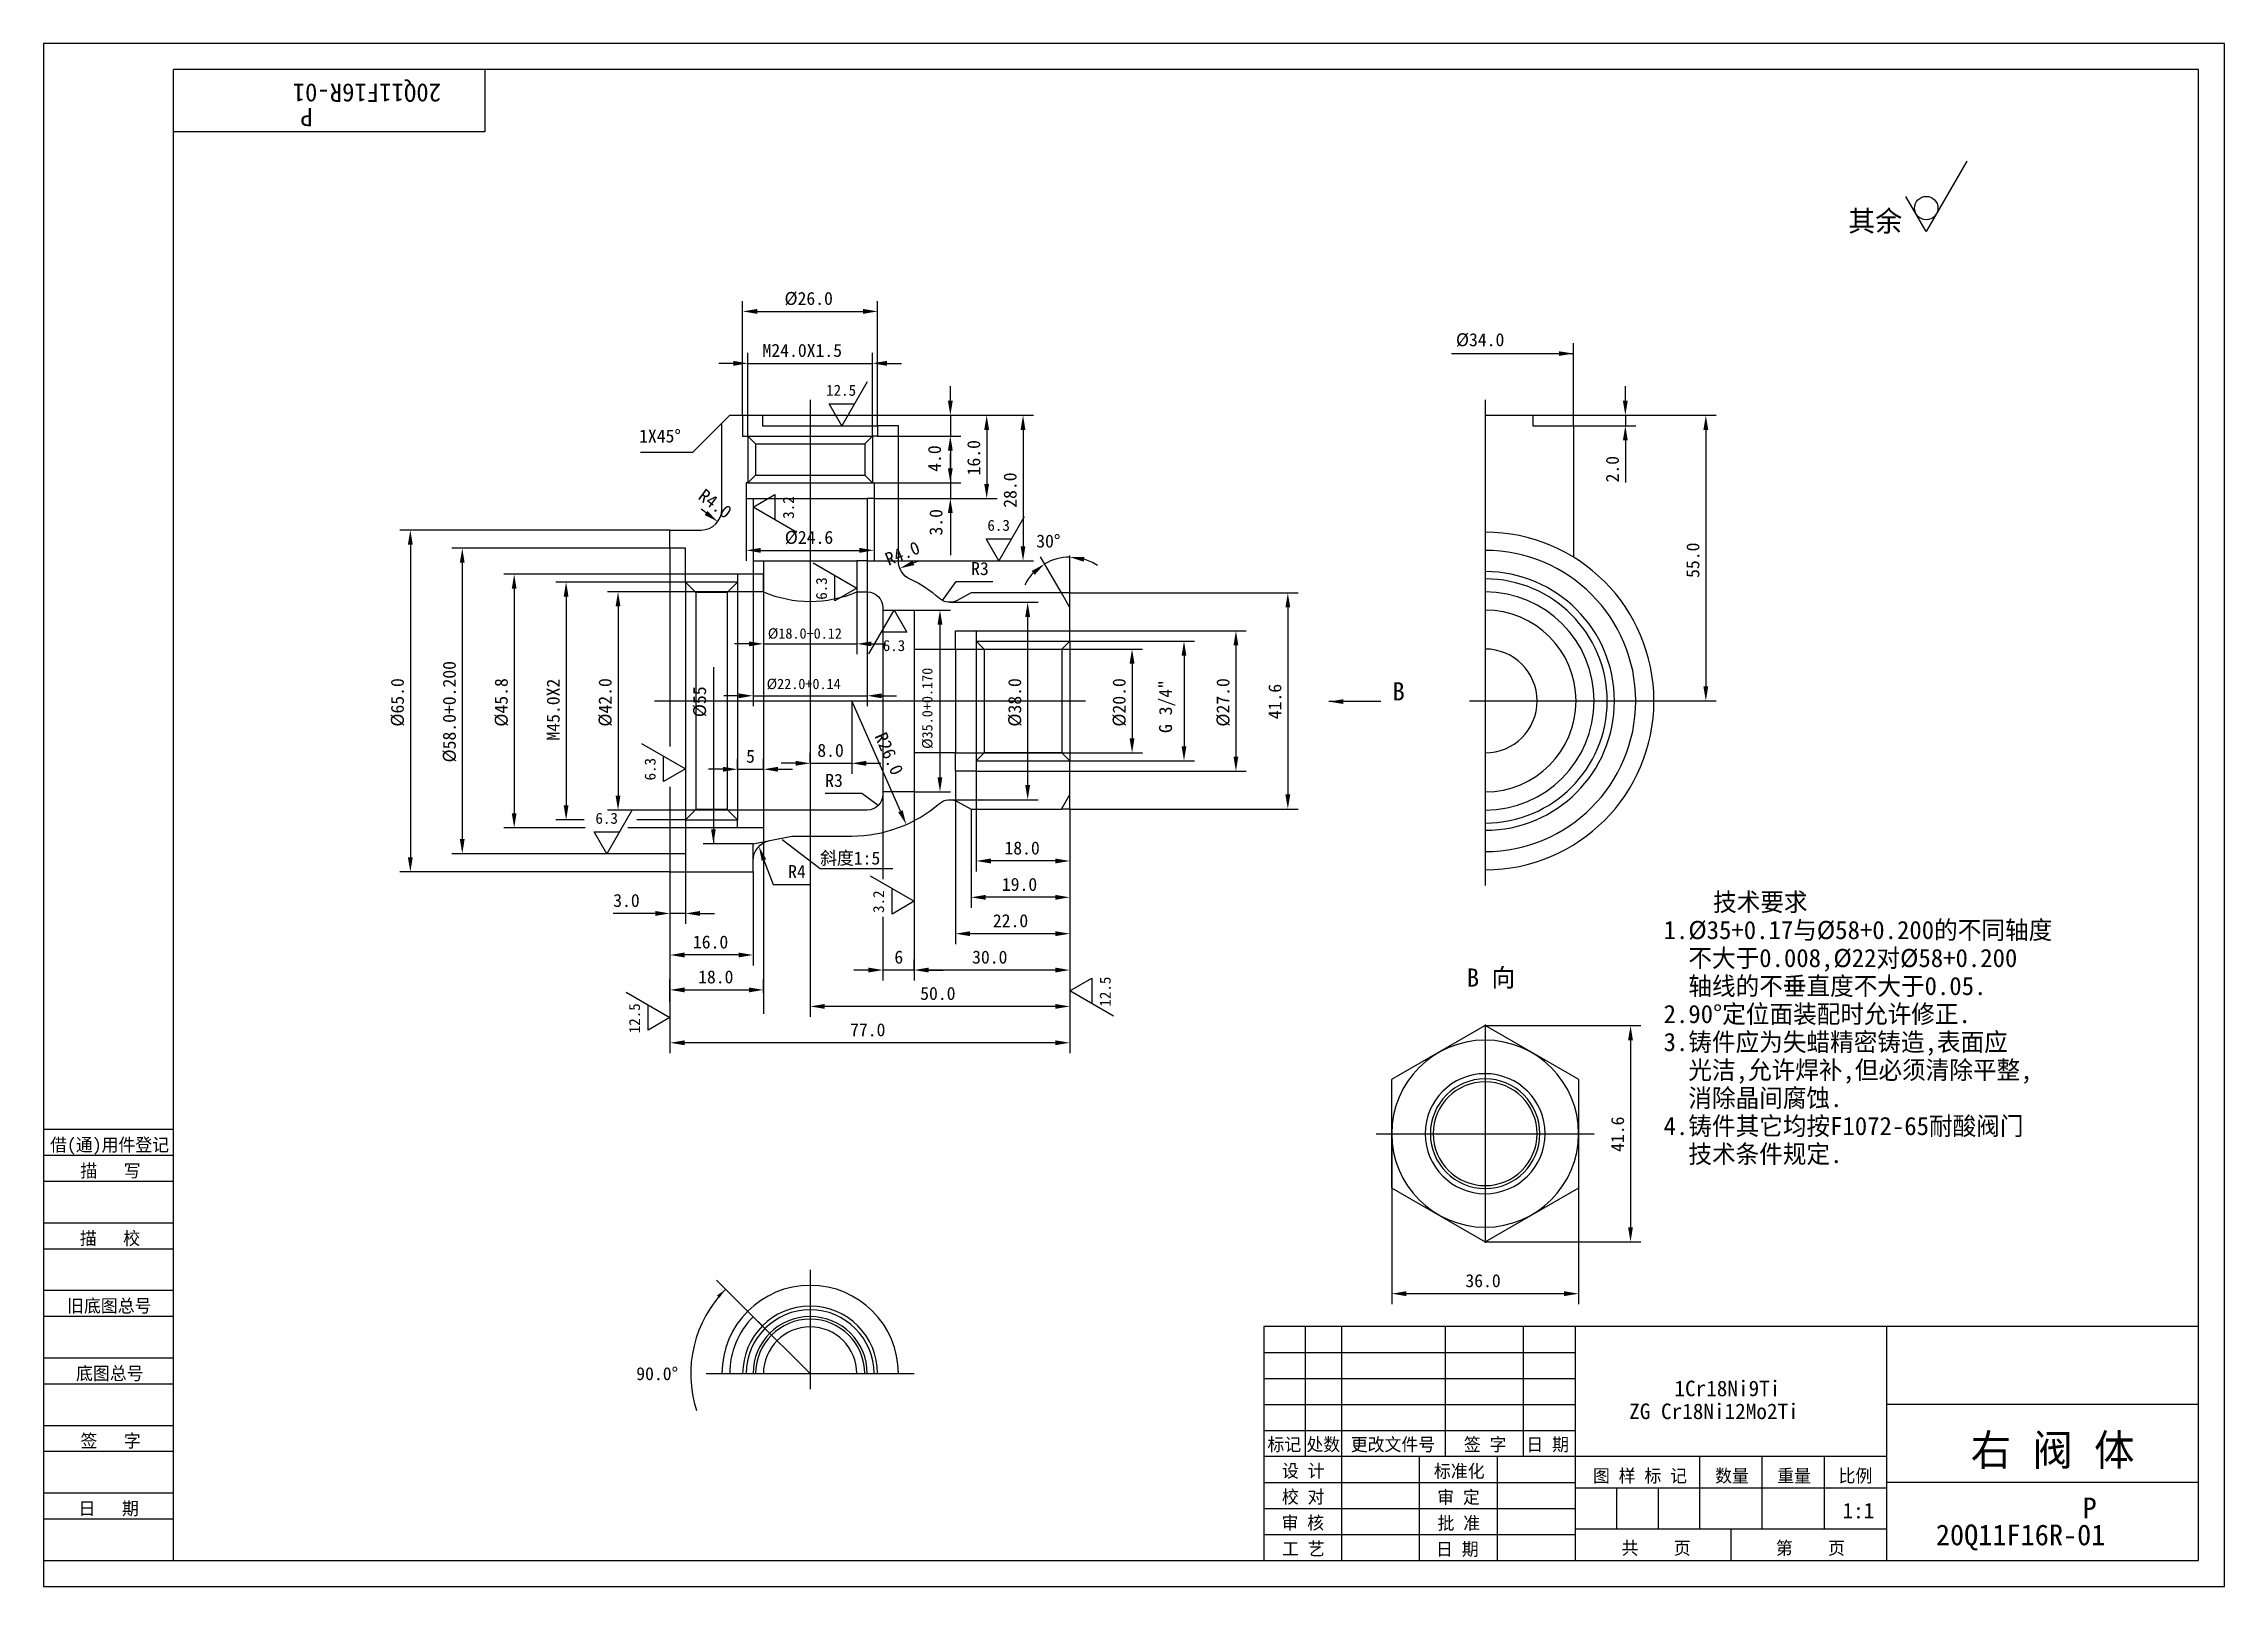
# Model space of a CAD drawing. Header units: metres. Extents: x 0 to 420, y 0 to 297.
import ezdxf

# ---------------------------------------------------------------- set-up
doc = ezdxf.new("R2010")
doc.units = ezdxf.units.M
for name, color, linetype in [('B', 3, 'Continuous'), ('C', 6, 'Continuous'), ('D', 1, 'Continuous'), ('FL', 5, 'Continuous'), ('HA', 5, 'Continuous'), ('T', 7, 'Continuous'), ('TL', 4, 'Continuous')]:
    doc.layers.add(name, color=color, linetype=linetype)

# ---------------------------------------------------------------- blocks, each defined once
blk = doc.blocks.new('TUKUN3')
at = {"layer": 'FL'}
for p, q in [((420, 297), (0, 297)), ((0, 297), (0, 0)), ((420, 0), (420, 297)), ((0, 78), (25, 78)), ((0, 70), (25, 70)), ((0, 65), (25, 65)), ((0, 57), (25, 57)), ((0, 52), (25, 52)), ((243, 25), (243, 50)), ((250, 5), (250, 50)), ((270, 25), (270, 50)), ((285, 25), (285, 50)), ((0, 44), (25, 44)), ((235, 45), (295, 45)), ((0, 39), (25, 39)), ((235, 40), (295, 40)), ((235, 35), (295, 35)), ((0, 31), (25, 31)), ((235, 30), (295, 30)), ((0, 26), (25, 26)), ((280, 5), (280, 25)), ((0, 18), (25, 18)), ((235, 20), (295, 20)), ((0, 13), (25, 13)), ((235, 15), (295, 15)), ((235, 10), (295, 10)), ((0, 0), (420, 0))]:
    blk.add_line(p, q, dxfattribs=at)
at = {"layer": 'TL'}
for p, q in [((415, 292), (25, 292)), ((25, 5), (25, 292)), ((85, 292), (85, 280)), ((415, 5), (415, 292)), ((85, 280), (25, 280)), ((0, 88), (25, 88)), ((0, 83), (25, 83)), ((415, 50), (235, 50)), ((235, 50), (235, 5)), ((295, 5), (295, 50)), ((355, 5), (355, 50)), ((415, 35), (355, 35)), ((355, 25), (235, 25)), ((265, 5), (265, 25)), ((319, 11), (319, 25)), ((331, 11), (331, 25)), ((343, 11), (343, 25)), ((295, 19), (355, 19)), ((303, 11), (303, 19)), ((311, 11), (311, 19)), ((415, 20), (355, 20)), ((355, 11), (295, 11)), ((325, 5), (325, 11)), ((0, 5), (415, 5))]:
    blk.add_line(p, q, dxfattribs=at)
at = {"layer": 'T'}
for s, p in [('借(通)用件登记', (1.26, 83.76)), ('描   写', (7.09, 78.76)), ('描   校', (6.98, 65.76)), ('旧底图总号', (4.52, 52.76)), ('底图总号', (6.25, 39.76)), ('签   字', (7.1, 26.76)), ('标记', (235.71, 26.07)), ('处数', (243.22, 26.07)), ('更改文件号', (251.75, 26.07)), ('签 字', (273.53, 26.07)), ('日 期', (285.57, 26.07)), ('设 计', (238.5, 20.99)), ('标准化', (267.77, 20.93)), ('图 样 标 记', (298.4, 20.04)), ('数量', (321.92, 20.04)), ('重量', (333.88, 20.04)), ('比例', (345.7, 20.04)), ('校 对', (238.48, 15.99)), ('审 定', (268.39, 15.93)), ('日   期', (6.72, 13.76)), ('审 核', (238.41, 10.99)), ('批 准', (268.46, 10.93)), ('工 艺', (238.52, 5.99)), ('日 期', (268.18, 5.93)), ('共    页', (303.91, 6.13)), ('第    页', (333.62, 6.13))]:
    blk.add_text(s, height=2.5, dxfattribs=at).set_placement(p)

msp = doc.modelspace()

# ---------------------------------------------------------------- linework, layer by layer
at = {"layer": 'B'}
for points in [[(277.63, 145.55, 1), (277.63, 195.35, 1)], [(159.93, 40.95, 1), (135.33, 40.95, 1)]]:
    msp.add_lwpolyline(points, format="xyb", dxfattribs=at)
msp.add_lwpolyline([(277.63, 98.7, 1), (277.63, 75.6, 1)], format="xyb", close=True, dxfattribs=at)
at = {"layer": 'C'}
for p, q in [((147.63, 228.45), (147.63, 141.45)), ((277.63, 228.45), (277.63, 134.95)), ((117.63, 170.45), (200.63, 170.45)), ((274.63, 170.45), (313.13, 170.45)), ((277.63, 108.15), (277.63, 66.15)), ((256.63, 87.15), (298.63, 87.15)), ((147.63, 60.95), (147.63, 37.95)), ((127.63, 40.95), (167.63, 40.95))]:
    msp.add_line(p, q, dxfattribs=at)
at = {"layer": 'D'}
for p, q in [((370.38, 274.36), (362.58, 260.84)), ((362.58, 260.84), (358.68, 267.6)), ((134.63, 225.45), (134.63, 247.45)), ((137.43, 245.45), (157.83, 245.45)), ((160.63, 223.45), (160.63, 247.45)), ((132.83, 235.45), (130.03, 235.45)), ((135.63, 221.45), (135.63, 237.45)), ((135.63, 235.45), (159.63, 235.45)), ((159.63, 221.45), (159.63, 237.45)), ((162.43, 235.45), (165.23, 235.45)), ((271.16, 237.33), (294.63, 237.33)), ((294.63, 237.07), (294.63, 239.33)), ((294.63, 223.45), (294.63, 238.45)), ((158.62, 231.9), (153.74, 223.45)), ((174.63, 228.25), (174.63, 231.05)), ((304.63, 228.25), (304.63, 231.05)), ((153.74, 223.45), (151.3, 227.68)), ((151.3, 227.68), (156.18, 227.68)), ((130.63, 223.95), (124.97, 218.29)), ((138.43, 225.45), (176.63, 225.45)), ((138.43, 225.45), (183.63, 225.45)), ((138.43, 225.45), (150.71, 225.45)), ((157.49, 225.45), (190.63, 225.45)), ((174.63, 225.45), (174.63, 221.45)), ((181.63, 222.65), (181.63, 212.25)), ((188.63, 222.65), (188.63, 200.25)), ((286.82, 225.45), (306.63, 225.45)), ((286.82, 225.45), (322.13, 225.45)), ((294.63, 223.45), (306.63, 223.45)), ((304.63, 225.45), (304.63, 223.45)), ((320.13, 222.65), (320.13, 173.25)), ((160.63, 221.45), (176.63, 221.45)), ((174.63, 218.65), (174.63, 215.85)), ((304.63, 220.65), (304.63, 217.85)), ((124.97, 218.29), (114.97, 218.29)), ((174.63, 215.25), (174.63, 218.05)), ((174.63, 215.85), (174.63, 210.52)), ((304.63, 217.85), (304.63, 212.52)), ((136.63, 207.75), (140.85, 210.19)), ((140.85, 210.19), (140.85, 205.31)), ((159.93, 212.45), (176.63, 212.45)), ((174.63, 212.45), (174.63, 209.45)), ((127.59, 206.64), (126.63, 207.35)), ((135.33, 209.45), (135.33, 197.45)), ((145.08, 202.87), (136.63, 207.75)), ((159.93, 209.45), (159.93, 197.45)), ((159.93, 209.45), (183.63, 209.45)), ((159.93, 209.45), (176.63, 209.45)), ((174.63, 206.65), (174.63, 203.85)), ((188.87, 205.9), (183.99, 197.45)), ((120.63, 203.35), (68.63, 203.35)), ((174.63, 203.85), (174.63, 198.52)), ((183.99, 197.45), (181.55, 201.68)), ((181.55, 201.68), (186.43, 201.68)), ((70.63, 200.55), (70.63, 140.35)), ((120.63, 199.85), (78.63, 199.85)), ((136.63, 197.45), (136.63, 169.45)), ((138.13, 199.45), (157.13, 199.45)), ((158.63, 197.45), (158.63, 169.45)), ((158.63, 197.45), (190.63, 197.45)), ((167.51, 197.04), (168.63, 197.49)), ((196.01, 191.25), (192.01, 198.18)), ((197.63, 188.45), (197.63, 198.45)), ((80.63, 197.05), (80.63, 143.85)), ((133.63, 194.85), (88.63, 194.85)), ((123.63, 193.35), (98.63, 193.35)), ((148.18, 197.05), (156.63, 192.17)), ((152.4, 189.73), (152.4, 194.61)), ((173.13, 189.79), (175.74, 193.44)), ((175.74, 193.44), (178.54, 193.44)), ((178.54, 193.44), (182.79, 193.44)), ((90.63, 192.05), (90.63, 148.85)), ((100.63, 190.55), (100.63, 150.35)), ((138.63, 191.45), (108.63, 191.45)), ((138.63, 191.45), (138.63, 179.45)), ((156.63, 192.17), (152.4, 189.73)), ((156.63, 191.45), (156.63, 179.45)), ((174.52, 189.45), (191.52, 189.45)), ((197.63, 191.25), (196.01, 191.25)), ((197.63, 191.25), (241.63, 191.25)), ((110.63, 188.65), (110.63, 152.25)), ((158.94, 179.5), (163.82, 187.95)), ((163.82, 187.95), (166.26, 183.73)), ((167.63, 187.95), (174.63, 187.95)), ((172.63, 185.15), (172.63, 155.75)), ((189.52, 186.65), (189.52, 154.25)), ((239.63, 188.45), (239.63, 152.45)), ((135.83, 181.45), (133.03, 181.45)), ((138.63, 181.45), (156.63, 181.45)), ((159.43, 181.45), (162.23, 181.45)), ((166.26, 183.73), (161.38, 183.73)), ((179.63, 183.95), (231.63, 183.95)), ((197.63, 181.95), (221.63, 181.95)), ((229.63, 181.15), (229.63, 159.75)), ((129, 176.96), (129, 142.95)), ((175.63, 180.45), (211.63, 180.45)), ((209.63, 177.65), (209.63, 163.25)), ((219.63, 179.15), (219.63, 161.75)), ((133.83, 171.45), (131.03, 171.45)), ((136.63, 171.45), (158.63, 171.45)), ((155.63, 170.45), (155.63, 156.45)), ((165.01, 149.23), (155.63, 170.45)), ((161.43, 171.45), (164.23, 171.45)), ((257.55, 170.33), (247.5, 170.33)), ((310.13, 170.45), (322.13, 170.45)), ((115.18, 162.26), (123.63, 157.38)), ((119.4, 154.94), (119.4, 159.82)), ((147.63, 158.45), (147.63, 160.45)), ((175.63, 160.45), (211.63, 160.45)), ((123.63, 157.38), (119.4, 154.94)), ((130.83, 157.31), (128.03, 157.31)), ((133.63, 157.31), (133.63, 159.31)), ((133.63, 157.31), (138.63, 157.31)), ((138.63, 157.11), (138.63, 159.31)), ((141.43, 157.31), (144.23, 157.31)), ((144.83, 158.45), (142.03, 158.45)), ((147.63, 158.45), (155.63, 158.45)), ((158.43, 158.45), (161.23, 158.45)), ((175.63, 156.95), (175.63, 123.65)), ((179.63, 156.95), (179.63, 137.65)), ((179.63, 156.95), (231.63, 156.95)), ((197.63, 158.95), (221.63, 158.95)), ((154.78, 152.67), (150.53, 152.67)), ((157.58, 152.67), (154.78, 152.67)), ((160.75, 150.33), (157.58, 152.67)), ((161.63, 152.45), (161.63, 136.17)), ((167.63, 152.95), (167.63, 116.65)), ((167.63, 152.95), (167.63, 117.65)), ((167.63, 152.95), (174.63, 152.95)), ((174.52, 151.45), (191.52, 151.45)), ((197.63, 149.65), (197.63, 152.45)), ((104.1, 147.55), (98.63, 147.55)), ((113.38, 149.5), (108.5, 141.05)), ((138.63, 149.45), (108.63, 149.45)), ((123.63, 147.55), (114.25, 147.55)), ((178.63, 149.65), (178.63, 130.65)), ((197.63, 149.65), (196.01, 149.65)), ((197.63, 149.65), (197.63, 137.65)), ((197.63, 149.65), (197.63, 130.65)), ((197.63, 149.65), (197.63, 123.65)), ((197.63, 149.65), (197.63, 116.65)), ((197.63, 149.65), (197.63, 109.65)), ((197.63, 149.65), (197.63, 102.65)), ((197.63, 149.65), (241.63, 149.65)), ((104.29, 146.05), (88.63, 146.05)), ((108.5, 141.05), (106.06, 145.28)), ((106.06, 145.28), (110.94, 145.28)), ((133.63, 146.05), (112.52, 146.05)), ((136.63, 142.95), (128.63, 142.95)), ((138.63, 146.05), (138.63, 111.55)), ((138.63, 146.05), (138.63, 110.2)), ((142.27, 143.79), (149.53, 138.19)), ((147.63, 144.45), (147.63, 109.65)), ((120.63, 141.05), (78.63, 141.05)), ((123.63, 141.05), (123.63, 127.55)), ((138.73, 139.83), (140.5, 135.11)), ((194.83, 139.65), (182.43, 139.65)), ((120.63, 137.55), (68.63, 137.55)), ((120.63, 137.55), (120.63, 102.65)), ((120.63, 137.55), (120.63, 127.55)), ((120.63, 137.55), (120.63, 119.55)), ((120.63, 137.55), (120.63, 104.55)), ((136.63, 137.55), (136.63, 119.55)), ((140.5, 135.11), (143.3, 135.11)), ((143.3, 135.11), (147.68, 135.11)), ((149.53, 138.19), (157.53, 138.19)), ((157.53, 138.19), (160.53, 138.19)), ((159.18, 136.76), (167.63, 131.88)), ((160.53, 138.19), (163.53, 138.19)), ((163.4, 129.44), (163.4, 134.32)), ((167.63, 131.88), (163.4, 129.44)), ((194.83, 132.65), (181.43, 132.65)), ((115.03, 129.55), (109.7, 129.55)), ((117.83, 129.55), (115.03, 129.55)), ((123.63, 129.55), (120.63, 129.55)), ((126.43, 129.55), (129.23, 129.55)), ((161.63, 128.9), (161.63, 117.65)), ((194.83, 125.65), (178.43, 125.65)), ((133.83, 121.55), (123.43, 121.55)), ((158.83, 118.65), (156.03, 118.65)), ((161.63, 119.27), (161.63, 116.65)), ((167.63, 118.65), (161.63, 118.65)), ((167.63, 118.65), (167.63, 120.65)), ((194.83, 118.65), (170.43, 118.65)), ((170.43, 118.65), (173.23, 118.65)), ((112.18, 114.4), (120.63, 109.52)), ((120.63, 112.52), (120.63, 116.83)), ((123.43, 114.83), (135.83, 114.83)), ((138.63, 114.26), (138.63, 116.83)), ((197.63, 114.65), (201.85, 117.09)), ((206.08, 109.77), (197.63, 114.65)), ((201.85, 117.09), (201.85, 112.21)), ((116.4, 107.08), (116.4, 111.96)), ((120.63, 109.52), (116.4, 107.08)), ((194.83, 111.65), (150.43, 111.65)), ((277.63, 107.95), (307.63, 107.95)), ((305.63, 105.15), (305.63, 69.15)), ((194.83, 104.65), (123.43, 104.65)), ((259.63, 87.15), (259.63, 54.35)), ((295.63, 87.15), (295.63, 54.35)), ((277.63, 66.35), (307.63, 66.35)), ((136.67, 51.91), (129.59, 58.98)), ((262.43, 56.35), (292.83, 56.35)), ((147.63, 40.95), (136.67, 51.91))]:
    msp.add_line(p, q, dxfattribs=at)
msp.add_lwpolyline([(136.63, 139.67), (136.63, 142.95), (139.84, 143.59)], dxfattribs=at)
msp.add_circle((362.58, 265.34), 2.25, dxfattribs=at)
for centre, radius, start, end in [((197.63, 188.45), 9.69, 90, 120), ((197.63, 188.45), 9.69, 56.77, 73.39), ((197.63, 188.45), 9.69, 136.61, 153.23), ((147.63, 40.95), 23, 135, 198)]:
    msp.add_arc(centre, radius, start, end, dxfattribs=at)
for points in [[(137.43, 245.92), (137.43, 244.98), (134.63, 245.45)], [(157.83, 245.92), (157.83, 244.98), (160.63, 245.45)], [(132.83, 235.92), (132.83, 234.98), (135.63, 235.45)], [(162.43, 235.92), (162.43, 234.98), (159.63, 235.45)], [(291.83, 237.78), (294.63, 237.33), (291.83, 236.88)], [(174.16, 228.25), (175.09, 228.25), (174.63, 225.45)], [(304.16, 228.25), (305.09, 228.25), (304.63, 225.45)], [(181.16, 222.65), (182.09, 222.65), (181.63, 225.45)], [(188.16, 222.65), (189.09, 222.65), (188.63, 225.45)], [(304.16, 220.65), (305.09, 220.65), (304.63, 223.45)], [(319.66, 222.65), (320.59, 222.65), (320.13, 225.45)], [(174.16, 218.65), (175.09, 218.65), (174.63, 221.45)], [(174.16, 215.25), (175.09, 215.25), (174.63, 212.45)], [(181.16, 212.25), (182.09, 212.25), (181.63, 209.45)], [(127.31, 206.26), (127.87, 207.01), (129.84, 204.97)], [(174.16, 206.65), (175.09, 206.65), (174.63, 209.45)], [(70.16, 200.55), (71.09, 200.55), (70.63, 203.35)], [(80.16, 197.05), (81.09, 197.05), (80.63, 199.85)], [(138.13, 199.92), (138.13, 198.98), (135.33, 199.45)], [(157.13, 199.92), (157.13, 198.98), (159.93, 199.45)], [(167.69, 196.61), (167.34, 197.47), (164.92, 195.99)], [(188.16, 200.25), (189.09, 200.25), (188.63, 197.45)], [(200.33, 197.27), (200.46, 198.2), (197.63, 198.14)], [(90.16, 192.05), (91.09, 192.05), (90.63, 194.85)], [(100.16, 190.55), (101.09, 190.55), (100.63, 193.35)], [(190.29, 195.47), (190.87, 194.74), (192.78, 196.84)], [(110.16, 188.65), (111.09, 188.65), (110.63, 191.45)], [(189.05, 186.65), (189.99, 186.65), (189.52, 189.45)], [(239.16, 188.45), (240.09, 188.45), (239.63, 191.25)], [(172.16, 185.15), (173.09, 185.15), (172.63, 187.95)], [(135.83, 181.92), (135.83, 180.98), (138.63, 181.45)], [(159.43, 181.92), (159.43, 180.98), (156.63, 181.45)], [(219.16, 179.15), (220.09, 179.15), (219.63, 181.95)], [(229.16, 181.15), (230.09, 181.15), (229.63, 183.95)], [(209.16, 177.65), (210.09, 177.65), (209.63, 180.45)], [(319.66, 173.25), (320.59, 173.25), (320.13, 170.45)], [(133.83, 171.92), (133.83, 170.98), (136.63, 171.45)], [(161.43, 171.92), (161.43, 170.98), (158.63, 171.45)], [(250.3, 169.88), (247.5, 170.33), (250.3, 170.78)], [(209.16, 163.25), (210.09, 163.25), (209.63, 160.45)], [(219.16, 161.75), (220.09, 161.75), (219.63, 158.95)], [(229.16, 159.75), (230.09, 159.75), (229.63, 156.95)], [(130.83, 157.77), (130.83, 156.84), (133.63, 157.31)], [(141.43, 157.77), (141.43, 156.84), (138.63, 157.31)], [(144.83, 158.92), (144.83, 157.98), (147.63, 158.45)], [(158.43, 158.92), (158.43, 157.98), (155.63, 158.45)], [(172.16, 155.75), (173.09, 155.75), (172.63, 152.95)], [(110.16, 152.25), (111.09, 152.25), (110.63, 149.45)], [(189.05, 154.25), (189.99, 154.25), (189.52, 151.45)], [(239.16, 152.45), (240.09, 152.45), (239.63, 149.65)], [(90.16, 148.85), (91.09, 148.85), (90.63, 146.05)], [(100.16, 150.35), (101.09, 150.35), (100.63, 147.55)], [(164.58, 149.04), (165.44, 149.42), (166.14, 146.67)], [(80.16, 143.85), (81.09, 143.85), (80.63, 141.05)], [(129.45, 145.75), (129, 142.95), (128.55, 145.75)], [(70.16, 140.35), (71.09, 140.35), (70.63, 137.55)], [(138.3, 139.66), (139.17, 139.99), (137.75, 142.45)], [(182.43, 140.12), (182.43, 139.18), (179.63, 139.65)], [(194.83, 140.12), (194.83, 139.18), (197.63, 139.65)], [(181.43, 133.12), (181.43, 132.18), (178.63, 132.65)], [(194.83, 133.12), (194.83, 132.18), (197.63, 132.65)], [(117.83, 130.02), (117.83, 129.08), (120.63, 129.55)], [(126.43, 130.02), (126.43, 129.08), (123.63, 129.55)], [(178.43, 126.12), (178.43, 125.18), (175.63, 125.65)], [(194.83, 126.12), (194.83, 125.18), (197.63, 125.65)], [(123.43, 122.02), (123.43, 121.08), (120.63, 121.55)], [(133.83, 122.02), (133.83, 121.08), (136.63, 121.55)], [(158.83, 119.12), (158.83, 118.18), (161.63, 118.65)], [(170.43, 119.12), (170.43, 118.18), (167.63, 118.65)], [(170.43, 119.12), (170.43, 118.18), (167.63, 118.65)], [(194.83, 119.12), (194.83, 118.18), (197.63, 118.65)], [(123.43, 115.3), (123.43, 114.36), (120.63, 114.83)], [(135.83, 115.3), (135.83, 114.36), (138.63, 114.83)], [(150.43, 112.12), (150.43, 111.18), (147.63, 111.65)], [(194.83, 112.12), (194.83, 111.18), (197.63, 111.65)], [(123.43, 105.12), (123.43, 104.18), (120.63, 104.65)], [(194.83, 105.12), (194.83, 104.18), (197.63, 104.65)], [(305.16, 105.15), (306.09, 105.15), (305.63, 107.95)], [(305.16, 69.15), (306.09, 69.15), (305.63, 66.35)], [(130.14, 55.53), (131.36, 57.21), (129.68, 55.99)], [(262.43, 56.82), (262.43, 55.88), (259.63, 56.35)], [(292.83, 56.82), (292.83, 55.88), (295.63, 56.35)]]:
    msp.add_solid(points, dxfattribs=at)
at = {"layer": 'HA'}
for p, q in [((135.63, 221.45), (135.63, 212.45)), ((159.63, 221.45), (159.63, 212.45)), ((133.63, 193.35), (123.63, 193.35)), ((179.63, 181.95), (197.63, 181.95)), ((179.63, 158.95), (197.63, 158.95)), ((123.63, 147.55), (133.63, 147.55)), ((129.54, 142.95), (127, 142.95))]:
    msp.add_line(p, q, dxfattribs=at)
at = {"layer": 'TL'}
for p, q in [((134.63, 225.45), (138.43, 225.45)), ((138.43, 225.45), (138.43, 223.45)), ((138.43, 223.45), (160.63, 223.45)), ((135.63, 221.45), (159.63, 221.45)), ((137.13, 219.95), (158.13, 219.95)), ((135.63, 212.45), (159.63, 212.45)), ((137.13, 213.95), (158.13, 213.95)), ((136.63, 209.45), (158.63, 209.45)), ((120.63, 199.85), (120.63, 161.7)), ((138.63, 197.45), (156.63, 197.45)), ((123.63, 193.35), (123.63, 147.55)), ((133.63, 193.35), (133.63, 147.55)), ((125.63, 191.35), (125.63, 149.55)), ((131.63, 191.35), (131.63, 149.55)), ((138.63, 191.45), (138.63, 149.45)), ((161.63, 187.95), (161.63, 152.95)), ((179.63, 181.95), (179.63, 158.95)), ((197.63, 181.95), (197.63, 158.95)), ((167.63, 180.45), (167.63, 160.45)), ((175.63, 180.45), (175.63, 160.45)), ((181.13, 180.45), (181.13, 160.45)), ((196.13, 180.45), (196.13, 160.45)), ((120.63, 153.9), (120.63, 141.05))]:
    msp.add_line(p, q, dxfattribs=at)
for points in [[(134.63, 225.45), (134.63, 221.45), (135.63, 221.45), (137.13, 219.95), (137.13, 213.95), (135.63, 212.45), (135.33, 212.45), (135.33, 209.45), (136.63, 209.45), (136.63, 197.45), (138.63, 197.45), (138.63, 191.45), (138.63, 191.45), (138.63, 194.85), (133.63, 194.85), (133.63, 193.35), (131.63, 191.35), (125.63, 191.35), (123.63, 193.35), (123.63, 199.85), (120.63, 199.85), (120.63, 203.35), (126.63, 203.35, 0.41), (130.63, 207.35), (130.63, 223.95), (132.13, 225.45)], [(197.63, 188.45), (196.01, 191.25), (178.63, 191.25), (175.94, 189.81, -0.31), (172.57, 190.17, 0.07), (166.89, 193.88, -0.29), (164.63, 197.49), (164.63, 223.45), (160.63, 223.45), (160.63, 221.45), (159.63, 221.45), (158.13, 219.95), (158.13, 213.95), (159.63, 212.45), (159.93, 212.45), (159.93, 209.45), (158.63, 209.45), (158.63, 197.45), (156.63, 197.45), (156.63, 191.45), (158.63, 191.45, -0.41), (161.63, 188.45), (161.63, 187.95), (167.63, 187.95), (167.63, 180.45), (175.63, 180.45), (175.63, 183.95), (179.63, 183.95), (179.63, 181.95), (181.13, 180.45), (196.13, 180.45), (197.63, 181.95)], [(136.63, 137.55), (136.63, 139.67, -0.36), (139.84, 143.59), (144.13, 144.45), (155.63, 144.45, 0.18), (172.57, 150.73, -0.31), (175.94, 151.09), (178.63, 149.65), (196.01, 149.65), (197.63, 152.45), (197.63, 158.95), (196.13, 160.45), (181.13, 160.45), (179.63, 158.95), (179.63, 156.95), (175.63, 156.95), (175.63, 160.45), (167.63, 160.45), (167.63, 152.95), (161.63, 152.95), (161.63, 152.45, -0.41), (158.63, 149.45), (138.63, 149.45), (138.63, 146.05), (133.63, 146.05), (133.63, 147.55), (131.63, 149.55), (125.63, 149.55), (123.63, 147.55), (123.63, 141.05), (120.63, 141.05), (120.63, 137.55)], [(277.63, 105.15, 1), (277.63, 69.15, 1)], [(277.63, 97.7, 1), (277.63, 76.6, 1)], [(277.63, 97.15, 1), (277.63, 77.15, 1)]]:
    msp.add_lwpolyline(points, format="xyb", close=True, dxfattribs=at)
msp.add_lwpolyline([(277.63, 225.45), (286.82, 225.45), (286.82, 223.45), (294.63, 223.45), (294.63, 198.15)], dxfattribs=at)
for points in [[(277.63, 137.95, 1), (277.63, 202.95, 1)], [(277.63, 141.45, 1), (277.63, 199.45, 1)], [(277.63, 146.95, 1), (277.63, 193.95, 1)], [(277.63, 149.45, 1), (277.63, 191.45, 1)], [(277.63, 152.95, 1), (277.63, 187.95, 1)], [(277.63, 160.45, 1), (277.63, 180.45, 1)], [(164.63, 40.95, 1), (130.63, 40.95, 1)], [(138.43, 50.14), (136.67, 51.91, 0.2), (132.13, 40.95, 0.2)], [(160.63, 40.95, 1), (134.63, 40.95, 1)], [(158.63, 40.95, 1), (136.63, 40.95, 1)], [(158.13, 40.95, 1), (137.13, 40.95, 1)], [(156.63, 40.95, 1), (138.63, 40.95, 1)]]:
    msp.add_lwpolyline(points, format="xyb", dxfattribs=at)
msp.add_lwpolyline([(295.64, 97.55), (277.63, 107.95), (259.61, 97.55), (259.61, 76.75), (277.63, 66.35), (295.64, 76.75)], close=True, dxfattribs=at)
msp.add_arc((147.63, 212.78), 23.15, 247.12, 292.88, dxfattribs=at)

# ---------------------------------------------------------------- block references
at = {"layer": 'D'}
msp.add_blockref('TUKUN3', (0, 0), dxfattribs=at)

# ---------------------------------------------------------------- texts
for s, height, rotation, p in [('20Q11F16R-01', 3.5, 180, (76.54, 289.28)), ('P', 3.5, 180, (51.83, 284.61)), ('4.0', 2.5, 90, (172.82, 214.57)), ('16.0', 2.5, 90, (180.38, 213.88)), ('28.0', 2.5, 90, (187.38, 207.64)), ('2.0', 2.5, 90, (303.38, 212.52)), ('R4.0', 2.5, 323.42, (125.87, 209.47)), ('3.2', 2.12, 90, (144.51, 205.52)), ('3.0', 2.5, 90, (173.1, 202.3)), ('R4.0', 2.5, 21.98, (162.72, 196.45)), ('55.0', 2.5, 90, (318.88, 194.14)), ('6.3', 2.12, 90, (150.86, 189.94)), ('%%C58.0+0.200', 2.5, 90, (79.38, 158.61)), ('%%C35.0+0.170', 2, 90, (171.18, 161.22)), ('%%C65.0', 2.5, 90, (69.38, 165.51)), ('%%C45.8', 2.5, 90, (89.38, 165.51)), ('M45.0X2', 2.5, 90, (99.38, 162.83)), ('%%C42.0', 2.5, 90, (109.38, 165.51)), ('%%c55', 2.5, 90, (127.58, 167.33)), ('%%C38.0', 2.5, 90, (188.27, 165.51)), ('%%C20.0', 2.5, 90, (208.38, 165.51)), ('G 3/4"', 2.5, 90, (217.32, 164.28)), ('%%C27.0', 2.5, 90, (228.38, 165.51)), ('41.6', 2.5, 90, (238.38, 166.94)), ('R26.0', 2.5, 293.86, (159.98, 163.69)), ('6.3', 2.12, 90, (117.86, 155.15)), ('3.2', 2.12, 90, (161.86, 129.65)), ('12.5', 2.12, 90, (205.51, 111.61)), ('12.5', 2.12, 90, (114.86, 106.48)), ('41.6', 2.5, 90, (304.38, 83.64))]:
    msp.add_text(s, height=height, rotation=rotation, dxfattribs=at).set_placement(p)
for s, height, p in [('其余', 4, (347.56, 260.84)), ('%%C26.0', 2.5, (142.68, 246.7)), ('%%c34.0', 2.5, (272, 238.75)), ('M24.0X1.5', 2.5, (138.46, 236.7)), ('12.5', 2.12, (150.71, 229.21)), ('1X45%%d', 2.5, (114.68, 220.21)), ('%%C24.6', 2.5, (142.74, 200.7)), ('6.3', 2.12, (181.77, 203.21)), ('30%%d', 2.5, (191.17, 199.99)), ('R3', 2.5, (178.63, 194.69)), ('%%C18.0+0.12', 2, (139.48, 182.45)), ('6.3', 2.12, (161.6, 180.06)), ('%%C22.0+0.14', 2, (139.25, 172.74)), ('B', 3.5, (259.77, 170.56)), ('5', 2.5, (135.29, 158.56)), ('8.0', 2.5, (149.01, 159.7)), ('R3', 2.5, (150.53, 153.92)), ('6.3', 2.12, (106.28, 146.81)), ('18.0', 2.5, (185.05, 140.9)), ('R4', 2.5, (143.39, 136.36)), ('斜度1:5', 2.5, (149.53, 138.96)), ('19.0', 2.5, (184.55, 133.9)), ('3.0', 2.5, (109.7, 130.8)), ('    技术要求', 3.5, (312, 130)), ('22.0', 2.5, (182.82, 126.9)), ('1.%%C35+0.17与%%C58+0.200的不同轴度', 3.5, (312, 124.61)), ('16.0', 2.5, (125.05, 122.8)), ('6', 2.5, (163.85, 119.9)), ('30.0', 2.5, (178.82, 119.9)), ('  不大于0.008,%%C22对%%C58+0.200', 3.5, (312, 119.22)), ('18.0', 2.5, (126.05, 116.08)), ('B 向', 3.5, (274.09, 115.45)), ('  轴线的不垂直度不大于0.05.', 3.5, (312, 113.83)), ('50.0', 2.5, (168.82, 112.9)), ('2.90%%D定位面装配时允许修正.', 3.5, (312, 108.44)), ('77.0', 2.5, (155.32, 105.9)), ('3.铸件应为失蜡精密铸造,表面应', 3.5, (312, 103.05)), ('  光洁,允许焊补,但必须清除平整,', 3.5, (312, 97.66)), ('  消除晶间腐蚀.', 3.5, (312, 92.27)), ('4.铸件其它均按F1072-65耐酸阀门', 3.5, (312, 86.88)), ('  技术条件规定.', 3.5, (312, 81.49)), ('36.0', 2.5, (273.82, 57.6)), ('90.0%%d', 2.5, (114.14, 39.7)), ('1Cr18Ni9Ti', 3, (314.08, 36.61)), ('ZG Cr18Ni12Mo2Ti', 3, (305.37, 32.2)), ('右 阀 体', 6, (371.14, 23.25)), ('P', 4, (392.69, 13.1)), ('1:1', 3, (346.46, 13.08)), ('20Q11F16R-01', 4, (364.43, 7.91))]:
    msp.add_text(s, height=height, dxfattribs=at).set_placement(p)

doc.saveas('drawing.dxf')
